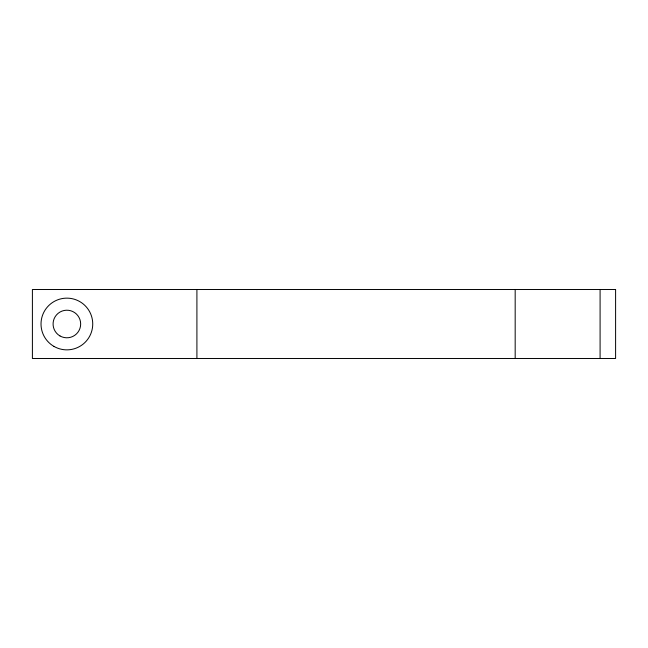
<?xml version="1.0" encoding="UTF-8"?>
<svg xmlns="http://www.w3.org/2000/svg" width="648" height="648" viewBox="0 0 648 648"><rect width="100%" height="100%" fill="white"/><g stroke="black" fill="none" stroke-linecap="round" stroke-linejoin="round"><path stroke-width="0.97" d="M600.089 289.518L600.089 358.482M515.176 289.518L515.176 358.482M196.911 289.518L196.911 358.482M615.6 289.518L32.4 289.518L32.4 358.482L615.6 358.482L615.6 289.518M53.946 346.397A25.863 25.863 0 0 0 92.737 324A25.863 25.863 0 0 0 53.946 301.604A25.863 25.863 0 0 0 53.946 346.397M59.98 335.948A13.794 13.794 0 0 0 80.668 324A13.794 13.794 0 0 0 59.98 312.053A13.794 13.794 0 0 0 59.98 335.948"/></g></svg>
